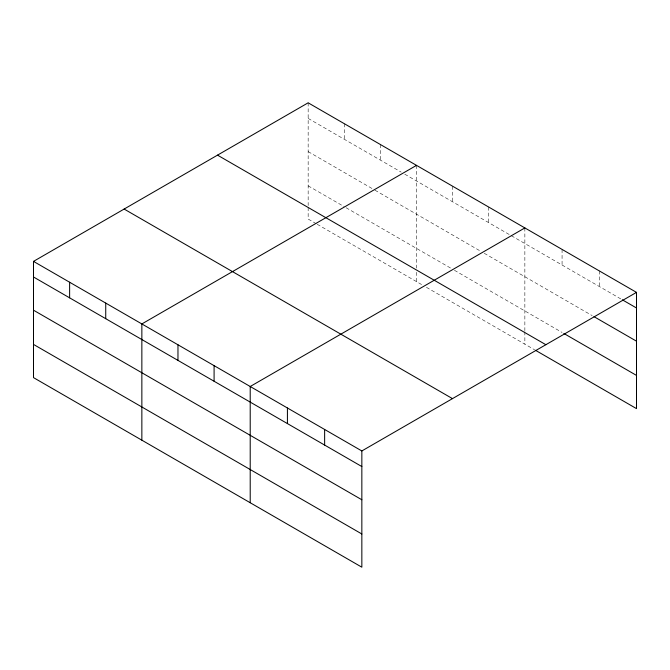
<?xml version="1.0" encoding="UTF-8"?>
<svg xmlns="http://www.w3.org/2000/svg" width="670" height="670" viewBox="0 0 670 670"><rect width="100%" height="100%" fill="white"/><g stroke="black" fill="none" stroke-linecap="round" stroke-linejoin="round"><path stroke-width="0.5" stroke-dasharray="3.35 2.51" d="M308.158 118.414L401.163 172.106M404.772 174.192L510.414 235.187M511.319 235.706L621.442 299.289M308.158 151.621L374.069 189.677M374.974 190.205L480.616 251.191M484.234 253.277L592.196 315.612M308.158 185.841L344.271 206.695M346.08 207.733L452.627 269.248M454.436 270.295L562.071 332.437M316.282 223.738L308.158 219.048L308.158 206.595M317.186 224.266L422.829 285.261M426.438 287.338L534.61 349.79M599.29 270.898L599.29 286.5M562.071 249.408L562.071 265.01M524.861 227.926L524.861 330.67M524.861 331.709L524.861 344.162M488.748 207.072L488.748 222.674M452.627 186.218L452.627 201.821M416.505 165.373L416.505 268.117M416.505 272.271L416.505 281.609M380.392 144.519L380.392 160.122M344.271 123.665L344.271 139.268M308.158 102.812L308.158 205.556"/><path stroke-width="1" d="M33.5 261.384L361.842 450.952L361.842 567.188L33.5 377.62L33.5 261.384L308.158 102.812L636.5 292.38L636.5 408.616L535.497 350.301M416.505 165.373L141.856 323.937L141.856 440.182M524.861 227.926L250.212 386.498L250.212 502.734M361.842 450.952L636.5 292.38M622.321 299.8L636.5 307.982M593.972 316.642L636.5 341.189M563.847 333.459L636.5 375.409M217.516 155.139L545.866 344.707M124.134 209.057L452.484 398.625M33.5 276.986L361.842 466.555M33.5 310.193L361.842 499.761M33.5 344.413L361.842 533.982M324.632 429.462L324.632 445.064M287.422 407.98L287.422 423.582M214.09 365.644L214.09 381.247M177.969 344.79L177.969 360.393M105.734 303.083L105.734 318.685M69.621 282.238L69.621 297.84"/></g></svg>
